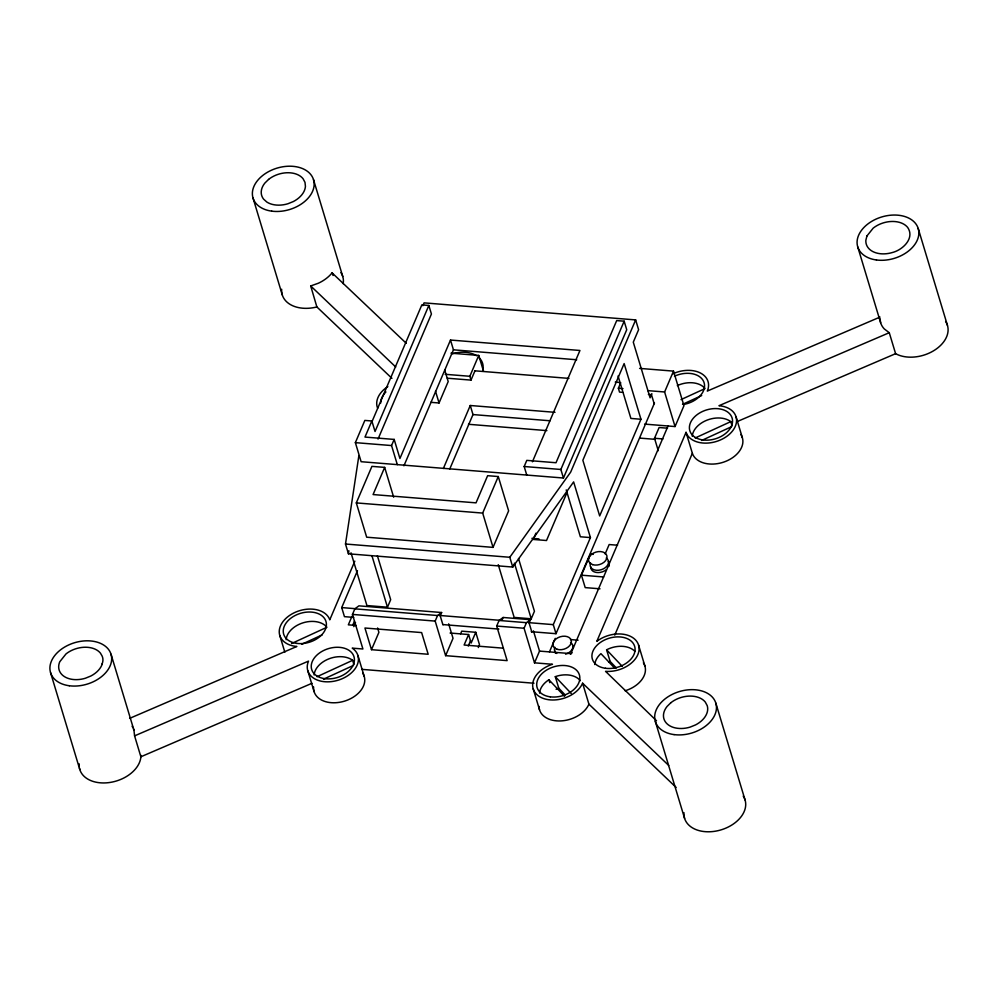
<?xml version="1.0" encoding="UTF-8"?>
<svg xmlns="http://www.w3.org/2000/svg" width="998" height="998" viewBox="0 0 998 998"><rect width="100%" height="100%" fill="white"/><g stroke="black" fill="none" stroke-linecap="round" stroke-linejoin="round"><path stroke-width="1.5" d="M311.975 683.293L140.88 756.771L134.58 735.863L133.944 730.149L111.028 654.239M531.31 631.709L556.011 633.693L553.279 624.636L590.429 537.585L573.625 481.909L512.747 567.051L348.439 553.803L345.495 544.022L358.881 455.599M348.439 553.803L348.901 550.759M526.757 475.06L524.175 466.515L526.794 460.377L556.011 462.735L616.689 320.595L624.162 321.194L626.732 329.739L563.446 478.017L361.126 461.712L355.363 442.638L364.844 420.42L371.855 420.981L375.036 431.51L428.841 305.463L421.842 304.889L371.693 422.354M371.855 420.981L364.981 437.074L394.173 439.419L399.924 458.494L450.497 340.044L579.938 350.473L532.421 461.787M422.865 305.725L424.088 302.868L635.651 319.909L638.608 329.689L633.281 342.164L650.085 397.828L651.869 393.674M378.03 439.083L431.423 314.008L428.841 305.463M384.667 467.388L373.077 494.559L476.021 502.855L487.623 475.684L498.276 476.545L508.631 510.851L493.037 547.378L366.678 537.198L356.311 502.905L371.917 466.365L384.667 467.388L393.674 497.216M397.316 464.631L391.553 445.557L394.173 439.419M354.826 561.15L329.764 619.845L329.49 619.084A26.198 17.927 -16.8 0 0 287.137 617.288A26.198 17.927 -16.8 0 0 296.868 646.467L129.615 718.385M353.716 617.4L344.447 616.652L341.715 607.582L357.459 570.706M403.928 465.817L453.441 349.824L450.497 340.044M430.762 402.319L439.058 402.98L448.202 381.56L444.659 369.846M134.58 735.863L308.507 661.125A26.198 17.927 -16.8 0 0 337.287 680.461A26.198 17.927 -16.8 0 0 352.98 648.663L352.232 648.139L362.91 648.999L352.469 614.419L354.851 608.842L358.918 605.848L441.64 612.523L440.218 615.853L442.95 624.923M351.995 616.265L348.339 624.835L356.049 625.459M352.668 625.384L354.502 621.093M353.779 626.632L355.5 622.602M447.291 378.205L470.994 380.113L469.833 376.283L478.741 355.425L450.984 353.18M470.994 380.113L474.961 370.819M443.361 468.499L470.258 405.5L555.013 412.324M351.009 552.805L366.927 605.549L387.474 607.208L390.68 599.686L377.406 555.736M371.493 649.686L364.944 628.016L421.63 632.582L428.179 654.264L371.493 649.686L378.903 632.333L377.593 628.004M449.761 468.985L472.99 414.569L470.258 405.5M531.847 632.083L529.102 623.014L530.524 619.683L503.142 617.475L499.075 620.469L496.692 626.045L507.134 660.626L445.619 655.661L435.178 621.093L437.561 615.516L441.64 612.523M493.037 547.378L482.683 513.084L498.276 476.545M445.619 655.661L453.03 638.308L448.663 623.862M460.589 633.855L461.737 631.16L475.759 632.295L479.514 644.733L478.304 647.565M450.098 633.031L468.598 634.528L464.12 645.02L502.842 648.139M468.249 646.03L470.495 640.791M475.759 632.295L471.168 643.036L468.598 634.528M513.87 564.431L512.747 567.051L509.791 557.271L570.669 472.129L635.651 319.909M563.446 478.017L560.864 469.472L624.162 321.194M533.506 538.858L535.926 533.182M502.194 619.696L503.142 617.475M567.301 491.827L546.517 540.517L532.645 539.394M622.565 392.326L619.521 392.089L618.361 388.247L620.744 382.683M668.722 765.454L582.595 683.206A26.198 17.927 -16.8 0 1 539.768 696.779A26.198 17.927 -16.8 0 1 551.37 664.643L552.493 664.281L534.516 662.834L524.075 628.253L526.457 622.677L530.524 619.683M498.251 564.668L514.17 617.413L531.235 618.785L534.441 611.275L518.523 558.531M534.516 662.834L539.531 651.095L533.419 630.861M640.953 419.247L599.673 515.941L582.857 460.265L624.137 363.584L640.953 419.247L630.898 418.436L618.061 375.959M556.011 633.693L654.476 403.03M600.023 588.808L585.202 587.61L581.447 575.185L590.429 554.152L593.261 554.377M549.486 651.831L555.25 638.333M644.608 424.1L675.047 426.558L664.606 391.977L673.513 371.119L639.606 368.387M605.137 553.952L609.154 544.546L617.562 545.22M658.268 450.709L654.513 438.272L659.104 427.518L667.512 428.204M668.049 425.996L570.881 653.615L539.531 651.095M675.047 426.558L683.954 405.699L673.513 371.119M945.617 321.481A31.599 21.632 -16.8 0 1 934.652 350.123A31.599 21.632 -16.8 0 1 895.605 353.679L889.268 332.708L718.934 405.724A26.198 17.927 -16.8 0 1 728.677 434.903A26.198 17.927 -16.8 0 1 686.312 433.107L686.038 432.346L596.816 641.365L597.702 640.691A26.198 17.927 -16.8 0 1 638.72 645.619A26.198 17.927 -16.8 0 1 605.549 671.342L656.509 720.768M614.756 635.115L692.363 453.304L686.038 432.346M406.273 343.312L332.06 272.866A31.599 21.632 -16.8 0 1 328.267 276.833L326.808 278.055A31.599 21.632 -16.8 0 1 318.325 283.245L310.702 285.952L316.877 306.947L391.94 378.354M681.01 399.612L705.05 388.559A22.081 15.107 -16.8 0 0 677.33 385.59M682.52 404.365L701.694 395.545M695.182 437.985L730.785 421.618L732.095 425.946M701.631 440.467L731.334 426.807M291.566 643.523L326.92 627.255A22.081 15.107 -16.8 0 0 303.23 622.764A22.081 15.107 -16.8 0 0 286.127 639.681M301.658 644.334L322.192 634.89M317.052 676.694L352.643 660.314L353.953 664.656M323.502 679.176L353.205 665.516M879.999 317.077L707.308 391.066A26.198 17.927 -16.8 0 0 700.272 372.928A26.198 17.927 -16.8 0 0 672.914 373.788M736.711 421.767L895.605 353.679M453.441 349.824L576.732 359.754M474.736 370.807L568.935 378.392M615.267 382.122L619.895 382.496M445.158 374.3L469.833 376.283M618.361 388.247L622.989 388.621M647.652 390.617L664.606 391.977M648.401 394.41L651.445 394.659L654.189 403.728M472.99 414.569L550.048 420.769M654.513 438.272L662.934 438.945M468.486 424.287L546.879 430.612M639.967 438.11L655.224 439.345M355.363 442.638L391.553 445.557M524.175 466.515L560.864 469.472M356.311 502.905L482.683 513.084M590.429 537.585L580.374 536.774L566.228 489.893M531.922 538.321L538.932 538.883M345.495 544.022L509.791 557.271M581.447 575.185L603.678 576.969M341.715 607.582L355.612 608.705M438.995 615.417L499.225 620.269M528.566 622.64L553.279 624.636M354.851 608.842L437.561 615.516M499.075 620.469L526.457 622.677M352.469 614.419L435.178 621.093M496.692 626.045L524.075 628.253M443.287 624.611L498.875 629.089M570.482 639.568L578.104 640.18M361.663 669.346L533.98 683.231M889.268 332.708L884.303 328.953A31.599 21.632 -16.8 0 1 880.648 322.791L857.731 246.88M310.702 285.952L395.719 366.99M582.595 683.206L588.92 704.164L676.17 787.472M634.915 651.357A22.081 15.107 -16.8 0 0 606.597 649.798L622.265 666.352M606.597 649.798L610.077 661.35L616.352 667.974M614.731 668.223L600.921 653.653A22.081 15.107 -16.8 0 0 594.796 664.556M580.349 680.698A22.081 15.107 -16.8 0 0 555.287 676.656L571.218 693.473M555.287 676.656L558.78 688.208L565.142 694.932M539.556 693.111A22.081 15.107 -16.8 0 1 548.912 679.763L564.594 696.305M692.363 453.304L692.637 454.065A26.198 17.927 -16.8 0 0 725.795 461.326A26.198 17.927 -16.8 0 0 740.84 434.504M918.197 228.467L947.439 325.336M736.025 416.752L742.35 437.698M715.815 703.091L745.057 799.959M638.57 645.057L644.895 666.015M655.349 721.504L684.591 818.372M478.741 355.425L483.531 371.268M514.432 563.121L531.235 618.785M548.912 679.763L549.786 682.644M533.206 688.882L539.531 709.827M435.515 391.266L439.058 402.98M313.497 179.628L342.751 276.496M332.197 272.704L333.045 275.498M371.992 555.923L387.474 607.208M253.03 198.041L282.284 294.909M357.895 655.449L364.22 676.407M307.783 670.706L314.108 691.664M279.777 635.439L284.842 652.205M50.561 672.652L79.803 769.52M880.648 322.791L879.986 318.587M608.269 561.537A9.456 6.475 -16.8 0 1 608.805 566.515M606.198 569.783A9.456 6.475 -16.8 0 1 596.018 572.39A9.456 6.475 -16.8 0 1 590.779 566.864M606.223 558.069A9.456 6.475 -16.8 0 1 601.245 569.733A9.456 6.475 -16.8 0 1 590.542 562.835M316.877 306.947A31.599 21.632 -16.8 0 1 281.661 289.245M314.133 674.947A22.081 15.107 -16.8 0 1 329.19 658.73A22.081 15.107 -16.8 0 1 352.643 660.314M362.711 673.201A26.198 17.927 -16.8 0 1 343.611 701.407A26.198 17.927 -16.8 0 1 313.597 686.961M380.725 402.992A22.081 15.107 -16.8 0 1 385.914 391.952M588.92 704.164A26.198 17.927 -16.8 0 1 560.701 720.93A26.198 17.927 -16.8 0 1 538.982 706.335M674.498 376.196A22.081 15.107 -16.8 0 1 704.089 382.683A22.081 15.107 -16.8 0 1 683.206 404.527M377.643 408.232A26.198 17.927 -16.8 0 1 387.848 386.588M478.678 357.334A26.198 17.927 -16.8 0 1 482.708 370.458M452.281 353.803A26.198 17.927 -16.8 0 1 476.607 355.762M692.263 436.251A22.081 15.107 -16.8 0 1 707.32 420.033A22.081 15.107 -16.8 0 1 730.785 421.618M340.929 272.641A31.624 21.644 -16.8 0 1 343.187 283.632M140.93 755.311A31.599 21.632 -16.8 0 1 112.4 782.02A31.599 21.632 -16.8 0 1 79.453 768.148M79.229 766.738A31.599 21.632 -16.8 0 1 79.191 763.857M570.557 642.5A9.456 6.475 -16.8 0 1 572.465 648.688A9.456 6.475 -16.8 0 1 565.579 654.177M556.784 653.465A9.456 6.475 -16.8 0 1 554.876 647.278M643.386 662.809A26.198 17.927 -16.8 0 1 625.11 690.778M572.091 652.667A9.456 6.475 -16.8 0 1 570.519 654.226M555.3 652.991A9.456 6.475 -16.8 0 1 555.113 651.295M572.603 645.968A9.456 6.475 -16.8 0 1 573.401 647.477M556.111 689.281A22.081 15.107 -16.8 0 1 558.78 688.208M132.123 726.295A31.599 21.632 -16.8 0 1 132.859 727.53M133.458 728.827A31.599 21.632 -16.8 0 1 133.944 730.149M608.842 662.036A22.081 15.107 -16.8 0 1 610.077 661.35M743.236 796.092A31.599 21.632 -16.8 0 1 720.194 830.124A31.599 21.632 -16.8 0 1 683.979 812.696M102.145 663.857L101.821 665.142A22.63 15.494 -16.8 0 1 90.793 676.045L85.341 678.253A22.63 15.494 -16.8 0 1 59.768 661.749L66.018 653.915A22.63 15.494 -16.8 0 1 100.524 653.241L101.097 654.314A19.249 13.174 -16.8 0 1 102.145 663.857M866.938 235.977L865.865 240.206A22.63 15.494 -16.8 0 0 892.511 252.482C902.666 249.924 915.041 238.26 907.693 227.469A22.63 15.494 -16.8 0 0 873.188 228.143L866.938 235.977M268.574 179.415L264.807 183.133A22.63 15.494 -16.8 0 0 263.609 199.151L266.865 202.07A22.63 15.494 -16.8 0 0 287.898 203.754L293.35 201.546A22.63 15.494 -16.8 0 0 305.438 186.414L305.001 182.36L303.08 178.742A22.63 15.494 -16.8 0 0 268.574 179.415M670.806 702.767L667.051 706.484A22.63 15.494 -16.8 0 0 667.313 724.049A22.63 15.494 -16.8 0 0 690.129 727.105L695.581 724.897A22.63 15.494 -16.8 0 0 707.233 705.698L705.312 702.093A22.63 15.494 -16.8 0 0 670.806 702.767M296.793 643.398A22.081 15.107 -16.8 0 0 326.196 622.34A22.081 15.107 -16.8 0 0 291.516 617.7A22.081 15.107 -16.8 0 0 296.793 643.398M592.7 564.643A9.456 6.475 -16.8 0 0 606.996 557.258A9.456 6.475 -16.8 0 0 593.573 553.054A9.456 6.475 -16.8 0 0 592.7 564.643M702.929 439.956A22.081 15.107 -16.8 0 0 732.332 418.911A22.081 15.107 -16.8 0 0 697.652 414.27A22.081 15.107 -16.8 0 0 702.929 439.956M605.474 668.273A22.081 15.107 -16.8 0 0 634.878 647.215A22.081 15.107 -16.8 0 0 600.185 642.575A22.081 15.107 -16.8 0 0 605.474 668.273M324.799 678.665A22.081 15.107 -16.8 0 0 354.203 657.607A22.081 15.107 -16.8 0 0 319.51 652.966A22.081 15.107 -16.8 0 0 324.799 678.665M550.222 696.829A22.081 15.107 -16.8 0 0 579.626 675.771A22.081 15.107 -16.8 0 0 544.945 671.143A22.081 15.107 -16.8 0 0 550.222 696.829M557.096 649.286A9.456 6.475 -16.8 0 0 571.392 641.901A9.456 6.475 -16.8 0 0 557.969 637.697A9.456 6.475 -16.8 0 0 557.096 649.286M271.755 211.152A31.599 21.632 -16.8 0 0 313.846 181A31.599 21.632 -16.8 0 0 264.196 174.363A31.599 21.632 -16.8 0 0 271.755 211.152M69.286 685.751A31.599 21.632 -16.8 0 0 111.377 655.611A31.599 21.632 -16.8 0 0 61.714 648.974A31.599 21.632 -16.8 0 0 69.286 685.751M876.456 259.979A31.599 21.632 -16.8 0 0 918.547 229.839A31.599 21.632 -16.8 0 0 868.884 223.203A31.599 21.632 -16.8 0 0 876.456 259.979M674.074 734.603A31.599 21.632 -16.8 0 0 716.165 704.463A31.599 21.632 -16.8 0 0 666.502 697.814A31.599 21.632 -16.8 0 0 674.074 734.603"/></g></svg>
